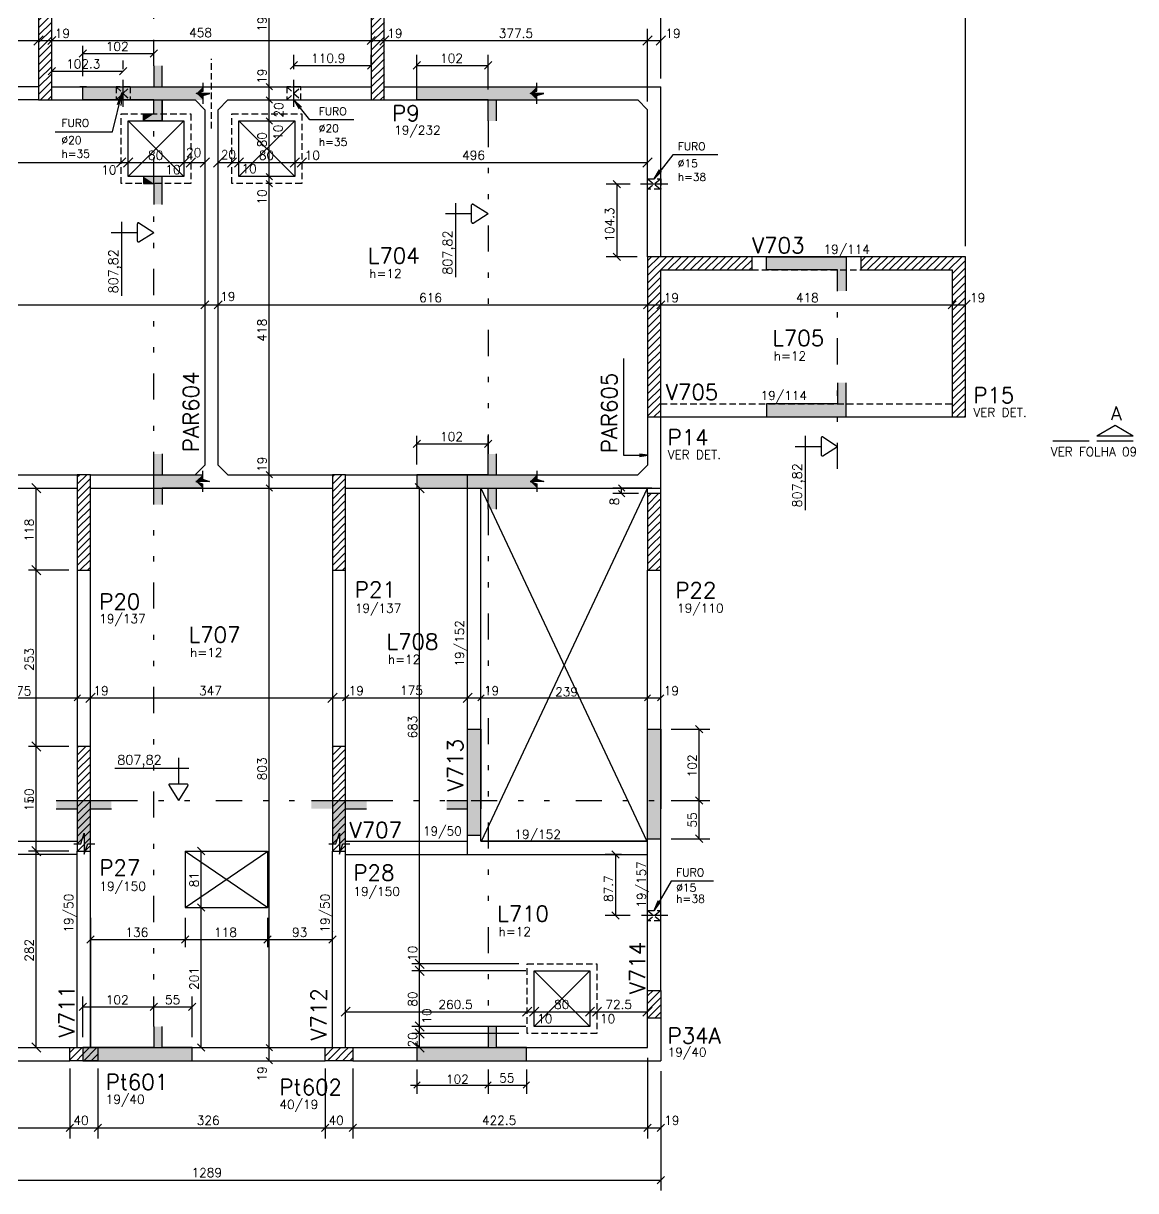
# Model space of a CAD drawing. Extents: x 26936 to 34826, y 0 to 4455.
# Drawn here: x 28528 to 30124, y 1931 to 3607 of the extents above; entities that cross this region are included whole.
import ezdxf

# ---------------------------------------------------------------- set-up
doc = ezdxf.new("R2010")
doc.units = 0
doc.header["$LTSCALE"] = 75
doc.header["$MEASUREMENT"] = 0
for name, pattern in [('ESTILO_TQS_0001', [1, 0.7, -0.3]), ('ESTILO_TQS_0003', [0.91, 0.5, -0.2, 0.01, -0.2]), ('ESTILO_TQS_0004', [2, 0.5, -0.4, 0.1, -0.4, 0.1, -0.5]), ('HIDDEN2', [0.1875, 0.125, -0.0625])]:
    doc.linetypes.add(name, pattern=pattern)
doc.layers.get('0').update_dxf_attribs({"color": 3, "linetype": 'CONTINUOUS'})
for name, color, linetype in [('1', 2, 'CONTINUOUS'), ('200', 1, 'HIDDEN2'), ('201', 6, 'ESTILO_TQS_0001'), ('204', 5, 'ESTILO_TQS_0003'), ('205', 1, 'ESTILO_TQS_0004'), ('210', 2, 'HIDDEN2'), ('212', 3, 'CONTINUOUS'), ('213', 3, 'CONTINUOUS'), ('216', 3, 'CONTINUOUS'), ('220', 5, 'CONTINUOUS'), ('221', 1, 'CONTINUOUS'), ('222', 6, 'CONTINUOUS'), ('226', 4, 'CONTINUOUS'), ('230', 3, 'CONTINUOUS'), ('231', 1, 'CONTINUOUS'), ('233', 6, 'CONTINUOUS'), ('249', 1, 'CONTINUOUS'), ('250', 1, 'CONTINUOUS'), ('253', 253, 'CONTINUOUS')]:
    doc.layers.add(name, color=color, linetype=linetype)
doc.styles.get("Standard").update_dxf_attribs({"font": 'ROMANS.SHX'})
doc.styles.add('TQS_LUCIDA_CONSOLE', font='romans.shx')

# ---------------------------------------------------------------- blocks, each defined once
blk = doc.blocks.new('_H6C7497E514-005')
for p, q in [((2430.934241, -16321.537596), (2442.739188, -16309.732649)), ((2430.934241, -16310.930994), (2432.132586, -16309.732649)), ((2430.934241, -16332.144198), (2449.934241, -16313.144198)), ((2430.934241, -16342.750799), (2449.934241, -16323.750799)), ((2430.934241, -16353.357401), (2449.934241, -16334.357401)), ((2430.934241, -16363.964003), (2449.934241, -16344.964003)), ((2430.934241, -16374.570604), (2449.934241, -16355.570604)), ((2430.934241, -16385.177206), (2449.934241, -16366.177206)), ((2430.934241, -16395.783808), (2449.934241, -16376.783808)), ((2430.934241, -16406.39041), (2449.934241, -16387.39041)), ((2430.934241, -16416.997011), (2449.934241, -16397.997011)), ((2430.934241, -16427.603613), (2449.934241, -16408.603613)), ((2430.934241, -16438.210215), (2449.934241, -16419.210215)), ((2430.934241, -16448.816816), (2449.934241, -16429.816816)), ((2430.934241, -16459.423418), (2449.934241, -16440.423418)), ((2430.934241, -16470.03002), (2449.934241, -16451.03002)), ((2430.934241, -16480.636622), (2449.934241, -16461.636622)), ((2430.934241, -16491.243223), (2449.934241, -16472.243223)), ((2430.934241, -16501.849825), (2449.934241, -16482.849825)), ((2430.934241, -16512.456427), (2449.934241, -16493.456427)), ((2430.934241, -16523.063028), (2449.934241, -16504.063028)), ((2430.934241, -16533.66963), (2449.934241, -16514.66963)), ((2433.478068, -16541.732406), (2449.934241, -16525.276232)), ((2444.084512, -16541.732562), (2449.934241, -16535.882834))]:
    blk.add_line(p, q)
blk = doc.blocks.new('_H6C7497E514-007')
for p, q in [((2486.43424, -17093.352531), (2500.05642, -17079.730351)), ((2486.43424, -17082.745929), (2489.449818, -17079.730351)), ((2486.43424, -17103.959133), (2505.43424, -17084.959133)), ((2486.43424, -17114.565735), (2505.43424, -17095.565735)), ((2486.43424, -17125.172336), (2505.43424, -17106.172336)), ((2486.43424, -17135.778938), (2505.43424, -17116.778938)), ((2486.43424, -17146.38554), (2505.43424, -17127.38554)), ((2486.43424, -17156.992141), (2505.43424, -17137.992141)), ((2486.43424, -17167.598743), (2505.43424, -17148.598743)), ((2486.43424, -17178.205345), (2505.43424, -17159.205345)), ((2486.43424, -17188.811947), (2505.43424, -17169.811947)), ((2486.43424, -17199.418548), (2505.43424, -17180.418548)), ((2486.43424, -17210.02515), (2505.43424, -17191.02515)), ((2490.335641, -17216.730351), (2505.43424, -17201.631752)), ((2500.942242, -17216.730351), (2505.43424, -17212.238353))]:
    blk.add_line(p, q)
blk = doc.blocks.new('_H6C7497E514-008')
for p, q in [((2486.434242, -17369.124174), (2498.824659, -17356.733757)), ((2486.434242, -17358.517572), (2488.218057, -17356.733757)), ((2486.434242, -17379.730775), (2505.434242, -17360.730775)), ((2486.434242, -17390.337377), (2505.434242, -17371.337377)), ((2486.434242, -17400.943979), (2505.434242, -17381.943979)), ((2486.434242, -17411.550581), (2505.434242, -17392.550581)), ((2486.434242, -17422.157182), (2505.434242, -17403.157182)), ((2486.434242, -17432.763784), (2505.434242, -17413.763784)), ((2486.434242, -17443.370386), (2505.434242, -17424.370386)), ((2486.434242, -17453.976988), (2505.434242, -17434.976988)), ((2486.434242, -17464.583589), (2505.434242, -17445.583589)), ((2486.434242, -17475.190191), (2505.434242, -17456.190191)), ((2486.434242, -17485.796793), (2505.434242, -17466.796793)), ((2486.434242, -17496.403394), (2505.434242, -17477.403394)), ((2486.710482, -17506.733757), (2505.434242, -17488.009996)), ((2497.317083, -17506.733757), (2505.434242, -17498.616598))]:
    blk.add_line(p, q)
blk = doc.blocks.new('_H114025094E-001')
for p, q in [((873.499999, -494.751622), (911.253602, -456.998019)), ((873.499999, -484.145021), (900.647, -456.998019)), ((873.499999, -473.538419), (890.040399, -456.998019)), ((873.499999, -462.931817), (879.433797, -456.998019)), ((902.860204, -475.998019), (921.860204, -456.998019)), ((913.466806, -475.998019), (932.466806, -456.998019)), ((924.073407, -475.998019), (943.073407, -456.998019)), ((934.680009, -475.998019), (953.680009, -456.998019)), ((945.286611, -475.998019), (964.286611, -456.998019)), ((955.893212, -475.998019), (974.893212, -456.998019)), ((966.499814, -475.998019), (985.499814, -456.998019)), ((977.106416, -475.998019), (996.106416, -456.998019)), ((987.713018, -475.998019), (1006.713018, -456.998019)), ((998.319619, -475.998019), (1017.319619, -456.998019)), ((1008.926221, -475.998019), (1023.499999, -461.424241)), ((1019.532823, -475.998019), (1023.499999, -472.030843)), ((873.499999, -505.358224), (892.499999, -486.358224)), ((873.499999, -515.964826), (892.499999, -496.964826)), ((873.499999, -526.571427), (892.499999, -507.571427)), ((873.499999, -537.178029), (892.499999, -518.178029)), ((873.499999, -547.784631), (892.499999, -528.784631)), ((873.499999, -558.391233), (892.499999, -539.391233)), ((873.499999, -568.997834), (892.499999, -549.997834)), ((873.499999, -579.604436), (892.499999, -560.604436)), ((873.499999, -590.211038), (892.499999, -571.211038)), ((873.499999, -600.817639), (892.499999, -581.817639)), ((873.499999, -611.424241), (892.499999, -592.424241)), ((873.499999, -622.030843), (892.499999, -603.030843)), ((873.499999, -632.637445), (892.499999, -613.637445)), ((873.499999, -643.244046), (892.499999, -624.244046)), ((873.499999, -653.850648), (892.499999, -634.850648)), ((873.499999, -664.45725), (892.499999, -645.45725)), ((873.499999, -675.063851), (892.499999, -656.063851)), ((873.499999, -685.670453), (892.499999, -666.670453)), ((882.781471, -686.995584), (892.499999, -677.277055))]:
    blk.add_line(p, q)
blk = doc.blocks.new('_H114025094E-003')
for p, q in [((878.999831, -1528.698759), (897.700888, -1509.997702)), ((878.999831, -1518.092157), (887.094286, -1509.997702)), ((878.999831, -1539.305361), (897.999658, -1520.305533)), ((878.999831, -1549.911962), (897.999658, -1530.912135)), ((889.520693, -1549.997702), (897.999658, -1541.518737))]:
    blk.add_line(p, q)
blk = doc.blocks.new('_H114025094E-005')
for p, q in [((873.499999, -812.949674), (889.45192, -796.997753)), ((873.499999, -802.343072), (878.845318, -796.997753)), ((873.499999, -823.556276), (890.921845, -806.134429)), ((873.499999, -834.162877), (888.707279, -818.955598)), ((888.707279, -818.955598), (892.499999, -815.162877)), ((890.921845, -806.134429), (892.499999, -804.556276)), ((873.499999, -844.769479), (886.492713, -831.776766)), ((884.278146, -844.597934), (892.499999, -836.376081)), ((886.492713, -831.776766), (892.499999, -825.769479)), ((873.499999, -855.376081), (884.278146, -844.597934)), ((882.06358, -857.419102), (892.499999, -846.982682)), ((873.499999, -865.982682), (882.06358, -857.419102)), ((873.499999, -876.589284), (879.849013, -870.24027)), ((877.634447, -883.061438), (892.499999, -868.195886)), ((879.849013, -870.24027), (892.499999, -857.589284)), ((873.499999, -887.195886), (877.634447, -883.061438)), ((875.41988, -895.882607), (892.499999, -878.802488)), ((873.499999, -897.802488), (875.41988, -895.882607)), ((874.911387, -906.997702), (892.499999, -889.409089)), ((885.517988, -906.997702), (892.499999, -900.015691))]:
    blk.add_line(p, q)
blk = doc.blocks.new('A', base_point=(183523.725838, 35805.535561))
for p, q in [((183523.725838, 35805.535561), (183575.686776, 35805.535561)), ((183586.766854, 35805.535561), (183638.727792, 35805.535561))]:
    blk.add_line(p, q)
at = {"layer": '226'}
for p, q in [((183523.725838, 35812.691811), (183549.706307, 35827.691811)), ((183549.706307, 35827.691811), (183575.686776, 35812.691811)), ((183523.725838, 35812.691811), (183575.686776, 35812.691811))]:
    blk.add_line(p, q, dxfattribs=at)
at = {"layer": '233', "style": 'TQS_LUCIDA_CONSOLE'}
blk.add_text('A', height=20, dxfattribs=at).set_placement((183540.211922, 35835.214639))
blk = doc.blocks.new('_H114025094E-006')
for p, q in [((45.000001, -1609.629867), (62.632166, -1591.997702)), ((45.000001, -1599.023266), (52.025564, -1591.997702)), ((54.238768, -1610.997702), (62.597652, -1602.638818)), ((62.597652, -1602.638818), (73.238768, -1591.997702)), ((64.845369, -1610.997702), (82.800703, -1593.042368)), ((75.451971, -1610.997702), (85.000001, -1601.449672)), ((82.800703, -1593.042368), (83.845369, -1591.997702))]:
    blk.add_line(p, q)
blk = doc.blocks.new('_H114025094E-007')
for p, q in [((410.999998, -1604.254328), (423.256624, -1591.997702)), ((410.999998, -1593.647726), (412.650023, -1591.997702)), ((414.863226, -1610.997702), (418.358527, -1607.502401)), ((418.358527, -1607.502401), (433.863226, -1591.997702)), ((425.469828, -1610.997702), (438.561578, -1597.905951)), ((436.07643, -1610.997702), (450.999998, -1596.074133)), ((438.561578, -1597.905951), (444.469828, -1591.997702)), ((446.683031, -1610.997702), (450.999998, -1606.680735))]:
    blk.add_line(p, q)
blk = doc.blocks.new('LINCOR', base_point=(214675.733426, 38691.502664))
blk.add_lwpolyline([(214675.733426, 38691.502664), (214676.06676, 38691.502664), (214676.233426, 38692.002664), (214676.233426, 38691.002664), (214676.400093, 38691.502664), (214676.733426, 38691.502664)])
blk = doc.blocks.new('_H114025094E-000')
for p, q in [((-527.499999, -474.466991), (-510.031028, -456.998019)), ((-527.499999, -463.860389), (-520.63763, -456.998019)), ((-518.424426, -475.998019), (-499.424426, -456.998019)), ((-507.817825, -475.998019), (-488.817825, -456.998019)), ((-497.211223, -475.998019), (-478.211223, -456.998019)), ((-486.604621, -475.998019), (-467.604621, -456.998019)), ((-475.998019, -475.998019), (-456.998019, -456.998019)), ((-465.391418, -475.998019), (-446.391418, -456.998019)), ((-454.784816, -475.998019), (-435.784816, -456.998019)), ((-444.178214, -475.998019), (-425.178214, -456.998019)), ((-433.571613, -475.998019), (-414.571613, -456.998019)), ((-422.965011, -475.998019), (-403.965011, -456.998019)), ((-412.358409, -475.998019), (-393.358409, -456.998019)), ((-401.751807, -475.998019), (-382.751807, -456.998019)), ((-396.499999, -481.352813), (-377.499999, -462.352813)), ((-396.499999, -491.959415), (-377.499999, -472.959415)), ((-396.499999, -502.566017), (-377.499999, -483.566017)), ((-396.499999, -513.172618), (-377.499999, -494.172618)), ((-396.499999, -523.77922), (-377.499999, -504.77922)), ((-396.499999, -534.385822), (-377.499999, -515.385822)), ((-396.499999, -544.992423), (-377.499999, -525.992423)), ((-396.499999, -555.599025), (-377.499999, -536.599025)), ((-396.499999, -566.205627), (-377.499999, -547.205627)), ((-396.499999, -576.812229), (-377.499999, -557.812229)), ((-396.499999, -587.41883), (-377.499999, -568.41883)), ((-396.499999, -598.025432), (-377.499999, -579.025432)), ((-396.499999, -608.632034), (-377.499999, -589.632034)), ((-396.499999, -619.238635), (-377.499999, -600.238635)), ((-396.499999, -629.845237), (-377.499999, -610.845237)), ((-396.499999, -640.451839), (-377.499999, -621.451839)), ((-396.499999, -651.058441), (-377.499999, -632.058441)), ((-396.499999, -661.665042), (-377.499999, -642.665042)), ((-396.499999, -672.271644), (-377.499999, -653.271644)), ((-396.499999, -682.878246), (-377.499999, -663.878246)), ((-390.01289, -686.997738), (-377.499999, -674.484847)), ((-379.406289, -686.997738), (-377.499999, -685.091449))]:
    blk.add_line(p, q)

msp = doc.modelspace()

# ---------------------------------------------------------------- linework, layer by layer
at = {"layer": '1'}
for p, q in [((29442.4, 3041.9), (29860.4, 3041.9)), ((29165.4, 2413.9), (29165.4, 2939.9)), ((29184.4, 2432.9), (29184.4, 2939.9)), ((29423.4, 2931.9), (29423.4, 2939.9)), ((29423.4, 2931.9), (29423.4, 2939.9)), ((29442.4, 2931.9), (29442.4, 2939.9)), ((29423.4, 2218.9), (29423.4, 2821.9)), ((29423.4, 2432.9), (29423.4, 2821.9)), ((29442.4, 2218.9), (29442.4, 2821.9)), ((28430.4, 2432.9), (28605.4, 2432.9)), ((28990.4, 2432.9), (29165.4, 2432.9)), ((29423.4, 2432.9), (29184.4, 2432.9)), ((29184.4, 2432.9), (29423.4, 2432.9)), ((28605.4, 2413.9), (28172.4, 2413.9)), ((28605.4, 2136.9), (28605.4, 2418.9)), ((28624.4, 2136.9), (28624.4, 2418.9)), ((28760.4, 2418.9), (28760.4, 2337.9)), ((28760.4, 2418.9), (28878.4, 2418.9)), ((28878.4, 2418.9), (28878.4, 2337.9)), ((28971.4, 2136.9), (28971.4, 2418.9)), ((28990.4, 2136.9), (28990.4, 2418.9)), ((28990.4, 2413.9), (29423.4, 2413.9)), ((28760.4, 2337.9), (28878.4, 2337.9)), ((28624.4, 2318.9), (28624.4, 2136.9)), ((29423.4, 2136.9), (29423.4, 2178.9)), ((29442.4, 2178.9), (29442.4, 2117.9)), ((28172.4, 2136.9), (28594.9, 2136.9)), ((28634.9, 2136.9), (28960.9, 2136.9)), ((29000.9, 2136.9), (29423.4, 2136.9)), ((28153.4, 2117.9), (28594.9, 2117.9)), ((28634.9, 2117.9), (28960.9, 2117.9)), ((29000.9, 2117.9), (29442.4, 2117.9))]:
    msp.add_line(p, q, dxfattribs=at)
for points in [[(29729.4, 3271.9), (29573.4, 3271.9)], [(28605.4, 2821.9), (28605.4, 2568.9)], [(28605.4, 2821.9), (28605.4, 2568.9)], [(28624.4, 2568.9), (28624.4, 2821.9)], [(28624.4, 2568.9), (28624.4, 2821.9)], [(28971.4, 2821.9), (28971.4, 2568.9)], [(28971.4, 2821.9), (28971.4, 2568.9)], [(28990.4, 2568.9), (28990.4, 2821.9)], [(28990.4, 2568.9), (28990.4, 2821.9)]]:
    msp.add_lwpolyline(points, dxfattribs=at)
at = {"layer": '200'}
for p, q in [((28797.9, 3455.9), (28797.9, 3556.1)), ((28661.2, 3496.9), (28681.2, 3515.9)), ((28681.2, 3515.9), (28661.2, 3515.9)), ((28661.2, 3515.9), (28681.2, 3496.9)), ((28661.2, 3496.8), (28681.2, 3515.8)), ((28661.2, 3515.8), (28681.2, 3496.8)), ((28906.1, 3515.9), (28926.1, 3496.9)), ((28906.1, 3496.9), (28926.1, 3515.9)), ((28926.1, 3515.9), (28906.1, 3515.9)), ((28906.1, 3515.9), (28926.1, 3496.9)), ((28661.2, 3496.9), (28681.2, 3496.9)), ((28906.1, 3496.9), (28926.1, 3496.9)), ((29423.4, 3368.7), (29423.4, 3383.7)), ((29423.4, 3368.7), (29442.4, 3383.7)), ((29442.4, 3383.7), (29442.4, 3368.7)), ((29423.4, 2318.7), (29442.4, 2333.7))]:
    msp.add_line(p, q, dxfattribs=at)
for points in [[(28906.1, 3496.9), (28926.1, 3515.9)], [(29423.4, 3383.7), (29442.4, 3368.7)], [(29423.4, 2333.7), (29442.4, 2318.7)]]:
    msp.add_lwpolyline(points, dxfattribs=at)
at = {"layer": '201'}
msp.add_line((29165.4, 2939.9), (29165.4, 2958.9), dxfattribs=at)
at = {"layer": '204'}
for p, q in [((28671.2, 3515.9), (28671.2, 3525.9)), ((28916.1, 3515.9), (28916.1, 3525.9)), ((28671.2, 3486.9), (28671.2, 3515.9)), ((28916.1, 3486.9), (28916.1, 3515.9)), ((29423.4, 3376.2), (29413.4, 3376.2)), ((29452.4, 3376.2), (29423.4, 3376.2)), ((29452.4, 2326.2), (29413.4, 2326.2))]:
    msp.add_line(p, q, dxfattribs=at)
at = {"layer": '205'}
for p, q in [((28715.3, 3545.9), (28715.3, 3788)), ((28715.3, 3376.9), (28715.3, 3476.9)), ((29194.7, 3466.8), (29194.7, 2988.9)), ((28715.3, 2166.9), (28715.3, 3346.9)), ((29696.2, 2967.4), (29696.2, 3252.9)), ((29194.7, 2909.8), (29194.7, 2166.9)), ((28130, 2491.6), (28575.4, 2491.6)), ((28654.4, 2491.6), (28941.4, 2491.6)), ((29020.4, 2491.6), (29466.8, 2491.6))]:
    msp.add_line(p, q, dxfattribs=at)
at = {"layer": '210'}
for p, q in [((28618.7, 3515.9), (28608.7, 3515.9)), ((28661.2, 3515.9), (28661.2, 3496.9)), ((28661.2, 3515.8), (28661.2, 3496.8)), ((28681.2, 3515.8), (28681.2, 3496.8)), ((28906.1, 3515.9), (28906.1, 3496.9)), ((28926.1, 3496.9), (28926.1, 3515.9)), ((28926.1, 3496.9), (28926.1, 3515.9)), ((28977.2, 3515.9), (28987.2, 3515.9)), ((29423.4, 3383.7), (29442.4, 3383.7)), ((29442.4, 3368.7), (29423.4, 3368.7)), ((29442.4, 3060.9), (29860.4, 3060.9)), ((29423.4, 2333.7), (29442.4, 2333.7)), ((29442.4, 2318.7), (29423.4, 2318.7))]:
    msp.add_line(p, q, dxfattribs=at)
for points in [[(28768.4, 3476.9), (28768.4, 3376.9), (28668.4, 3376.9), (28668.4, 3476.9), (28768.4, 3476.9)], [(28927.4, 3476.9), (28927.4, 3376.9), (28827.4, 3376.9), (28827.4, 3476.9), (28927.4, 3476.9)], [(29573.4, 3252.9), (29729.4, 3252.9)], [(29350.9, 2256.9), (29350.9, 2156.9), (29250.9, 2156.9), (29250.9, 2256.9), (29350.9, 2256.9)]]:
    msp.add_lwpolyline(points, dxfattribs=at)
at = {"layer": '216'}
for p, q in [((28543.3, 3575.7), (28556.6, 3589)), ((28563.1, 3576.5), (28574.8, 3588.2)), ((29021.1, 3576.5), (29032.8, 3588.2)), ((29039.3, 3575.7), (29052.6, 3589)), ((29416.8, 3575.7), (29430.1, 3589)), ((29435.8, 3575.7), (29449.1, 3589)), ((28608, 3558.2), (28618.6, 3568.8)), ((28710, 3558.2), (28720.6, 3568.8)), ((28563.6, 3533.1), (28574.2, 3543.7)), ((28665.9, 3533.1), (28676.5, 3543.7)), ((28910.8, 3541.3), (28921.4, 3551.9)), ((29021.6, 3541.3), (29032.2, 3551.9)), ((29087.4, 3541.3), (29098, 3551.9)), ((29189.4, 3541.3), (29200, 3551.9)), ((28885.3, 3511.3), (28876.3, 3520.4)), ((28885.3, 3492.3), (28876.3, 3501.4)), ((28885.3, 3462.3), (28876.3, 3471.4)), ((28661.8, 3400.6), (28675.1, 3413.9)), ((28671.8, 3400.6), (28685.1, 3413.9)), ((28751.8, 3400.6), (28765.1, 3413.9)), ((28761.8, 3400.6), (28775.1, 3413.9)), ((28781.8, 3400.6), (28795.1, 3413.9)), ((28800.8, 3400.6), (28814.1, 3413.9)), ((28820.8, 3400.6), (28834.1, 3413.9)), ((28830.8, 3400.6), (28844.1, 3413.9)), ((28910.8, 3400.6), (28924.1, 3413.9)), ((28920.8, 3400.6), (28934.1, 3413.9)), ((29416.8, 3400.6), (29430.1, 3413.9)), ((28885.3, 3382.3), (28876.3, 3391.4)), ((28885.3, 3372.3), (28876.3, 3381.4)), ((29374, 3381.5), (29384.6, 3370.9)), ((29374, 3277.2), (29384.6, 3266.6)), ((28782.6, 3197), (28794.3, 3208.7)), ((28801.6, 3197), (28813.3, 3208.7)), ((29417.6, 3197), (29429.3, 3208.7)), ((29436.6, 3197), (29448.3, 3208.7)), ((29854.6, 3197), (29866.3, 3208.7)), ((29872.8, 3196.2), (29886.1, 3209.5)), ((29087.4, 2998.2), (29098, 3008.8)), ((29189.4, 2998.2), (29200, 3008.8)), ((28885.3, 2954.3), (28876.3, 2963.4)), ((28553.3, 2933.2), (28540.1, 2946.5)), ((28885.3, 2935.3), (28876.3, 2944.4)), ((29103.2, 2933.2), (29090, 2946.5)), ((29390.7, 2935.3), (29381.7, 2944.4)), ((29390.7, 2927.3), (29381.7, 2936.4)), ((28553.3, 2815.2), (28540.1, 2828.5)), ((28600.9, 2634.3), (28609.9, 2643.3)), ((28617.8, 2632.2), (28631.1, 2645.4)), ((28964.8, 2632.2), (28978.1, 2645.4)), ((28985.9, 2634.3), (28994.9, 2643.3)), ((29158.8, 2632.2), (29172.1, 2645.4)), ((29179.9, 2634.3), (29188.9, 2643.3)), ((29418.9, 2634.3), (29427.9, 2643.3)), ((29418.9, 2634.3), (29427.9, 2643.3)), ((29437.9, 2634.3), (29446.9, 2643.3)), ((29503, 2588.3), (29492.4, 2598.9)), ((28553.3, 2562.2), (28540.1, 2575.5)), ((29503, 2486.3), (29492.4, 2496.9)), ((29503, 2486.3), (29492.4, 2496.9)), ((29503, 2431.3), (29492.4, 2441.9)), ((28553.3, 2412.2), (28540.1, 2425.5)), ((28788.6, 2413.6), (28778, 2424.2)), ((29372.3, 2419.2), (29382.9, 2408.6)), ((28788.6, 2332.6), (28778, 2343.2)), ((28788.6, 2332.6), (28778, 2343.2)), ((29372.3, 2331.5), (29382.9, 2320.9)), ((28619.1, 2286.7), (28629.7, 2297.3)), ((28755.1, 2286.7), (28765.7, 2297.3)), ((28755.1, 2286.7), (28765.7, 2297.3)), ((28873.1, 2286.7), (28883.7, 2297.3)), ((28873.1, 2286.7), (28883.7, 2297.3)), ((28966.1, 2286.7), (28976.7, 2297.3)), ((29103.2, 2250.2), (29090, 2263.5)), ((29103.2, 2240.2), (29090, 2253.5)), ((28608, 2189.9), (28618.6, 2200.5)), ((28710, 2189.9), (28720.6, 2200.5)), ((28710, 2189.9), (28720.6, 2200.5)), ((28765, 2189.9), (28775.6, 2200.5)), ((28983.8, 2181.7), (28997.1, 2195)), ((29244.3, 2181.7), (29257.6, 2195)), ((29254.3, 2181.7), (29267.6, 2195)), ((29334.3, 2181.7), (29347.6, 2195)), ((29344.3, 2181.7), (29357.6, 2195)), ((29416.8, 2181.7), (29430.1, 2195)), ((29103.2, 2160.2), (29090, 2173.5)), ((29103.2, 2150.2), (29090, 2163.5)), ((28553.3, 2130.2), (28540.1, 2143.5)), ((28788.6, 2131.6), (28778, 2142.2)), ((28885.3, 2132.3), (28876.3, 2141.4)), ((29103.2, 2130.2), (29090, 2143.5)), ((28885.3, 2113.3), (28876.3, 2122.4)), ((29088.2, 2078.4), (29097.2, 2087.4)), ((29190.2, 2078.4), (29199.2, 2087.4)), ((29245.2, 2078.4), (29254.2, 2087.4)), ((28589.6, 2016.1), (28600.2, 2026.7)), ((28589.6, 2016.1), (28600.2, 2026.7)), ((28629.6, 2016.1), (28640.2, 2026.7)), ((28629.6, 2016.1), (28640.2, 2026.7)), ((28955.6, 2016.1), (28966.2, 2026.7)), ((28955.6, 2016.1), (28966.2, 2026.7)), ((28995.6, 2016.1), (29006.2, 2026.7)), ((28995.6, 2016.1), (29006.2, 2026.7)), ((29418.1, 2016.1), (29428.7, 2026.7)), ((29418.1, 2016.1), (29428.7, 2026.7)), ((29437.1, 2016.1), (29447.7, 2026.7)), ((29437.1, 1941.1), (29447.7, 1951.7))]:
    msp.add_line(p, q, dxfattribs=at)
for points in [[(29002.4, 3468.3), (28939.2, 3468.3), (28916.1, 3496.9), (28926.9, 3486.5), (28916.1, 3496.9), (28923.9, 3484.1)], [(29524.3, 3418.1), (29459.6, 3418.1), (29432.9, 3383.7), (29440.5, 3396.6), (29432.9, 3383.7), (29443.6, 3394.2)], [(29518.1, 2375.8), (29457.4, 2375.8), (29432.9, 2333.7), (29438.7, 2347.5), (29432.9, 2333.7), (29442.1, 2345.6)]]:
    msp.add_lwpolyline(points, dxfattribs=at)
at = {"layer": '220'}
for p, q in [((28715.3, 3545.9), (28715.3, 3515.9)), ((28727.3, 3515.9), (28727.3, 3545.9)), ((28549.9, 3515.9), (28153.4, 3515.9)), ((28568.9, 3515.9), (29026.9, 3515.9)), ((28613.3, 3496.9), (28613.3, 3515.9)), ((28613.3, 3515.9), (28715.3, 3515.9)), ((29045.9, 3515.9), (29442.4, 3515.9)), ((29092.7, 3496.9), (29092.7, 3515.9)), ((29092.7, 3515.9), (29206.7, 3515.9)), ((29442.4, 3271.9), (29442.4, 3515.9)), ((28715.3, 3496.9), (28613.3, 3496.9)), ((28727.3, 3466.8), (28727.3, 3496.9)), ((28807.4, 3482.9), (28821.4, 3496.9)), ((28821.4, 3496.9), (29026.9, 3496.9)), ((29045.9, 3496.9), (29409.4, 3496.9)), ((29194.7, 3496.9), (29092.7, 3496.9)), ((29194.7, 3466.8), (29194.7, 3496.9)), ((29206.7, 3466.8), (29206.7, 3496.9)), ((29409.4, 3496.9), (29423.4, 3482.9)), ((29423.4, 3271.9), (29423.4, 3482.9)), ((29442.4, 2939.9), (29442.4, 3041.9)), ((28715.3, 2958.9), (28715.3, 2988.9)), ((28727.3, 2988.9), (28727.3, 2958.9)), ((29194.7, 2958.9), (29194.7, 2988.9)), ((29206.7, 2958.9), (29206.7, 2988.9)), ((28774.4, 2958.9), (28788.4, 2972.9)), ((28807.4, 2972.9), (28821.4, 2958.9)), ((29409.4, 2958.9), (29423.4, 2972.9)), ((28186.4, 2958.9), (28605.4, 2958.9)), ((28624.4, 2958.9), (28774.4, 2958.9)), ((28715.3, 2916.2), (28715.3, 2958.9)), ((28727.3, 2958.9), (28785.3, 2958.9)), ((28821.4, 2958.9), (28971.4, 2958.9)), ((28990.4, 2958.9), (29409.4, 2958.9)), ((29194.7, 2958.9), (29092.7, 2958.9)), ((29092.7, 2958.9), (29092.7, 2939.9)), ((28153.4, 2939.9), (28605.4, 2939.9)), ((28624.4, 2939.9), (28971.4, 2939.9)), ((28785.3, 2939.9), (28727.3, 2939.9)), ((28727.3, 2939.9), (28727.3, 2928.2)), ((28990.4, 2939.9), (29442.4, 2939.9)), ((29092.7, 2939.9), (29194.7, 2939.9)), ((29194.7, 2909.8), (29194.7, 2939.9)), ((29206.7, 2909.8), (29206.7, 2939.9)), ((28727.3, 2928.2), (28727.3, 2916.2)), ((28727.3, 2916.2), (28727.3, 2916.2)), ((28575.4, 2491.6), (28654.4, 2491.6)), ((28941.4, 2491.6), (29020.4, 2491.6)), ((29135.4, 2491.6), (29165.4, 2491.6)), ((29184.4, 2441.6), (29184.4, 2491.6)), ((29423.4, 2436.6), (29423.4, 2491.6)), ((29442.4, 2436.6), (29442.4, 2491.6)), ((28575.4, 2479.6), (28605.4, 2479.6)), ((28624.4, 2479.6), (28654.4, 2479.6)), ((28990.4, 2479.6), (29020.4, 2479.6)), ((29135.4, 2479.6), (29165.4, 2479.6)), ((29165.4, 2441.6), (29165.4, 2479.6)), ((29165.4, 2441.6), (29184.4, 2441.6)), ((29423.4, 2436.6), (29442.4, 2436.6)), ((28715.3, 2166.9), (28715.3, 2136.9)), ((28727.3, 2136.9), (28727.3, 2166.9)), ((29194.7, 2166.9), (29194.7, 2136.9)), ((29206.7, 2136.9), (29206.7, 2166.9)), ((28770.3, 2136.9), (28727.3, 2136.9)), ((28770.3, 2117.9), (28770.3, 2136.9)), ((29249.7, 2136.9), (29206.7, 2136.9)), ((29249.7, 2117.9), (29249.7, 2136.9)), ((28715.3, 2117.9), (28770.3, 2117.9)), ((29194.7, 2117.9), (29249.7, 2117.9))]:
    msp.add_line(p, q, dxfattribs=at)
for points in [[(28549.9, 3496.9), (28186.4, 3496.9), (28172.4, 3482.9), (28172.4, 3271.9)], [(28568.9, 3496.9), (28774.4, 3496.9), (28788.4, 3482.9), (28788.4, 2972.9)], [(28727.3, 3496.9), (28727.3, 3466.9), (28700.3, 3466.9), (28700.3, 3476.9), (28715.3, 3476.9), (28715.3, 3496.9)], [(28807.4, 2972.9), (28807.4, 3482.9)], [(28727.3, 3346.9), (28727.3, 3386.9), (28700.3, 3386.9), (28700.3, 3376.9), (28715.3, 3376.9), (28715.3, 3346.9)], [(29696.2, 3222.9), (29696.2, 3252.9), (29594.2, 3252.9), (29594.2, 3271.9), (29708.2, 3271.9), (29708.2, 3222.9)], [(29696.2, 3090.9), (29696.2, 3060.9), (29594.2, 3060.9), (29594.2, 3041.9), (29708.2, 3041.9), (29708.2, 3090.9)], [(29423.4, 3041.9), (29423.4, 2972.9)], [(29165.4, 2491.6), (29165.4, 2593.6), (29184.4, 2593.6), (29184.4, 2479.6)], [(29423.4, 2491.6), (29423.4, 2593.6), (29442.4, 2593.6), (29442.4, 2479.6)], [(28715.3, 2136.9), (28613.3, 2136.9), (28613.3, 2117.9), (28727.3, 2117.9)], [(29194.7, 2136.9), (29092.7, 2136.9), (29092.7, 2117.9), (29206.7, 2117.9)]]:
    msp.add_lwpolyline(points, dxfattribs=at)
at = {"layer": '221'}
for p, q in [((28678.4, 3386.9), (28758.4, 3466.9)), ((28678.4, 3466.9), (28758.4, 3386.9)), ((28837.4, 3386.9), (28917.4, 3466.9)), ((28837.4, 3466.9), (28917.4, 3386.9)), ((29184.4, 2939.9), (29422.4, 2432.9)), ((29185.4, 2432.9), (29423.4, 2939.9)), ((29260.9, 2166.9), (29340.9, 2246.9)), ((29260.9, 2246.9), (29340.9, 2166.9))]:
    msp.add_line(p, q, dxfattribs=at)
for points in [[(28786, 3491.3), (28786, 3503.1), (28795.8, 3506.4), (28776.2, 3506.4), (28786, 3509.6), (28786, 3521.4)], [(29264.7, 3491.3), (29264.7, 3503.1), (29274.5, 3506.4), (29254.9, 3506.4), (29264.7, 3509.6), (29264.7, 3521.4)], [(28785.3, 2964.4), (28785.3, 2952.6), (28795.1, 2949.4), (28775.5, 2949.4), (28785.3, 2946.1), (28785.3, 2934.3)], [(29264.7, 2964.4), (29264.7, 2952.6), (29274.5, 2949.4), (29254.9, 2949.4), (29264.7, 2946.1), (29264.7, 2934.3)]]:
    msp.add_lwpolyline(points, dxfattribs=at)
at = {"layer": '222'}
for points in [[(28549.9, 3496.9), (28549.9, 3496.9), (28568.9, 3496.9), (28568.9, 3709.9), (28568.9, 3709.9), (28568.9, 3728.9), (28549.9, 3728.9), (28549.9, 3496.9)], [(29045.9, 3496.9), (29045.9, 3728.9), (29026.9, 3728.9), (29026.9, 3709.9), (29026.9, 3709.9), (29026.9, 3496.9), (29045.9, 3496.9), (29045.9, 3496.9)], [(29423.4, 3041.9), (29424.4, 3041.9), (29442.4, 3041.9), (29442.4, 3252.9), (29573.4, 3252.9), (29573.4, 3271.9), (29423.4, 3271.9), (29423.4, 3041.9)], [(29879.4, 3041.9), (29879.4, 3271.9), (29729.4, 3271.9), (29729.4, 3252.9), (29860.4, 3252.9), (29860.4, 3041.9), (29879.4, 3041.9), (29879.4, 3041.9)], [(28624.4, 2958.9), (28605.4, 2958.9), (28605.4, 2821.9), (28624.4, 2821.9), (28624.4, 2958.9)], [(28971.4, 2821.9), (28990.4, 2821.9), (28990.4, 2958.9), (28971.4, 2958.9), (28971.4, 2821.9)], [(29423.4, 2821.9), (29442.4, 2821.9), (29442.4, 2931.9), (29423.4, 2931.9), (29423.4, 2821.9)], [(28605.4, 2418.9), (28624.4, 2418.9), (28624.4, 2568.9), (28605.4, 2568.9), (28605.4, 2418.9)], [(28971.4, 2418.9), (28990.4, 2418.9), (28990.4, 2568.9), (28971.4, 2568.9), (28971.4, 2418.9)], [(29423.4, 2218.9), (29442.4, 2218.9), (29442.4, 2178.9), (29423.4, 2178.9), (29423.4, 2218.9)], [(28594.9, 2117.9), (28594.9, 2136.9), (28634.9, 2136.9), (28634.9, 2117.9), (28594.9, 2117.9)], [(28960.9, 2117.9), (28960.9, 2136.9), (29000.9, 2136.9), (29000.9, 2117.9), (28960.9, 2117.9)]]:
    msp.add_lwpolyline(points, dxfattribs=at)
at = {"layer": '230'}
for points in [[(28758.4, 3466.9), (28758.4, 3386.9), (28678.4, 3386.9), (28678.4, 3466.9), (28758.4, 3466.9)], [(28917.4, 3466.9), (28917.4, 3386.9), (28837.4, 3386.9), (28837.4, 3466.9), (28917.4, 3466.9)], [(29340.9, 2246.9), (29340.9, 2166.9), (29260.9, 2166.9), (29260.9, 2246.9), (29340.9, 2246.9)]]:
    msp.add_lwpolyline(points, dxfattribs=at)
at = {"layer": '231'}
for p, q in [((29148.7, 3242.6), (29148.7, 3348.8)), ((29171.2, 3333.8), (29171.2, 3346.2)), ((29173.3, 3347.4), (29194.7, 3333.8)), ((28669.3, 3215.6), (28669.3, 3321.9)), ((28691.8, 3306.9), (28691.8, 3319.3)), ((28693.9, 3320.4), (28715.3, 3306.9)), ((29133.7, 3333.8), (29171.2, 3333.8)), ((29171.2, 3321.4), (29171.2, 3333.8)), ((29173.3, 3320.2), (29194.7, 3333.8)), ((28654.3, 3306.9), (28691.8, 3306.9)), ((28691.8, 3294.4), (28691.8, 3306.8)), ((28693.9, 3293.3), (28715.3, 3306.9)), ((29635.3, 2999.7), (29672.8, 2999.7)), ((29650.3, 2907.9), (29650.3, 3014.7)), ((29672.8, 2999.7), (29672.8, 3012.1)), ((29672.8, 2987.3), (29672.8, 2999.7)), ((29674.8, 3013.2), (29696.2, 2999.7)), ((29674.8, 2986.1), (29696.2, 2999.7)), ((28750.7, 2552.6), (28750.7, 2515.1)), ((28659.4, 2537.6), (28765.7, 2537.6)), ((28738.2, 2515.1), (28750.6, 2515.1)), ((28750.7, 2515.1), (28763.1, 2515.1)), ((28737.1, 2513), (28750.7, 2491.6)), ((28764.2, 2513), (28750.7, 2491.6))]:
    msp.add_line(p, q, dxfattribs=at)
for centre, start, end in [((29172.6, 3346.2), 57.623, 180), ((28693.2, 3319.3), 57.623, 180), ((29172.6, 3321.4), 180, 302.3723), ((28693.2, 3294.4), 180, 302.3723), ((29674.1, 3012.1), 57.623, 180), ((29674.1, 2987.3), 180, 302.3723), ((28738.2, 2513.7), 90, 212.3723), ((28763.1, 2513.7), 327.623, 90)]:
    msp.add_arc(centre, 1.36, start, end, dxfattribs=at)
at = {"layer": '249'}
for p, q in [((28760.4, 2337.9), (28878.9, 2418.9)), ((28760.4, 2418.9), (28878.9, 2337.9))]:
    msp.add_line(p, q, dxfattribs=at)
msp.add_lwpolyline([(28573.7, 3451.3), (28656.2, 3451.3), (28669.8, 3507.8), (28663, 3490.3), (28669.8, 3507.8), (28667.8, 3489.1)], dxfattribs=at)
at = {"layer": '250'}
for p, q in [((29879.4, 3286.9), (29879.4, 3945.5)), ((28880.8, 3515.9), (28880.8, 3709.9)), ((29423.4, 3494.9), (29423.4, 3598.9)), ((28172.4, 3582.3), (28549.9, 3582.3)), ((28549.9, 3582.3), (28568.9, 3582.3)), ((28568.9, 3582.3), (28827.5, 3582.3)), ((28613.3, 3530.9), (28613.3, 3574.8)), ((28715.3, 3555.5), (28715.3, 3574.8)), ((28804.9, 3582.3), (29026.9, 3582.3)), ((29026.9, 3582.3), (29045.9, 3582.3)), ((29045.9, 3582.3), (29423.4, 3582.3)), ((29423.4, 3582.3), (29442.4, 3582.3)), ((28568.9, 3553.1), (28568.9, 3553.4)), ((28613.3, 3563.5), (28715.3, 3563.5)), ((28671.2, 3540.9), (28671.2, 3553.4)), ((28916.1, 3540.9), (28916.1, 3561.6)), ((29026.9, 3545), (29026.9, 3561.6)), ((29092.7, 3511.9), (29092.7, 3561.6)), ((29194.7, 3511.9), (29194.7, 3561.6)), ((28568.9, 3538.4), (28671.2, 3538.4)), ((28916.1, 3546.6), (29026.9, 3546.6)), ((29092.7, 3546.6), (29194.7, 3546.6)), ((28880.8, 3496.9), (28880.8, 3515.9)), ((28880.8, 3476.9), (28880.8, 3496.9)), ((28880.8, 3466.9), (28880.8, 3476.9)), ((28880.8, 3386.9), (28880.8, 3466.9)), ((28172.4, 3407.3), (28668.4, 3407.3)), ((28668.4, 3407.3), (28678.4, 3407.3)), ((28678.4, 3407.3), (28758.4, 3407.3)), ((28758.4, 3407.3), (28768.4, 3407.3)), ((28768.4, 3407.3), (28788.4, 3407.3)), ((28807.4, 3407.3), (28827.4, 3407.3)), ((28827.4, 3407.3), (28837.4, 3407.3)), ((28837.4, 3407.3), (28917.4, 3407.3)), ((28917.4, 3407.3), (28927.4, 3407.3)), ((28927.4, 3407.3), (29423.4, 3407.3)), ((28880.8, 3376.9), (28880.8, 3386.9)), ((28880.8, 2958.9), (28880.8, 3376.9)), ((29398.4, 3376.2), (29364.3, 3376.2)), ((29379.3, 3376.2), (29379.3, 3271.9)), ((29408.4, 3271.9), (29364.3, 3271.9)), ((28172.4, 3202.9), (28788.4, 3202.9)), ((28788.4, 3202.9), (28807.4, 3202.9)), ((28807.4, 3202.9), (29423.4, 3202.9)), ((29423.4, 3202.9), (29442.4, 3202.9)), ((29442.4, 3202.9), (29658.4, 3202.9)), ((29658.4, 3202.9), (29860.4, 3202.9)), ((29860.4, 3202.9), (29879.4, 3202.9)), ((29092.7, 2973.9), (29092.7, 3014.7)), ((29092.7, 3003.5), (29194.7, 3003.5)), ((29194.7, 2973.9), (29194.7, 3014.7)), ((28880.8, 2939.9), (28880.8, 2958.9)), ((28546.7, 2821.9), (28546.7, 2939.9)), ((28880.8, 2136.9), (28880.8, 2939.9)), ((29096.6, 2256.9), (29096.6, 2939.9)), ((29127.9, 2939.9), (29164.5, 2939.9)), ((29429.7, 2939.9), (29373.5, 2939.9)), ((29386.2, 2931.9), (29386.2, 2939.9)), ((29410.7, 2931.9), (29373.5, 2931.9)), ((28593.4, 2821.9), (28535.4, 2821.9)), ((28546.7, 2568.9), (28546.7, 2821.9)), ((28172.4, 2638.8), (28605.4, 2638.8)), ((28605.4, 2638.8), (28624.4, 2638.8)), ((28624.4, 2638.8), (28971.4, 2638.8)), ((28971.4, 2638.8), (28990.4, 2638.8)), ((28990.4, 2638.8), (29428.9, 2638.8)), ((29165.4, 2638.8), (29184.4, 2638.8)), ((29423.4, 2638.8), (29442.4, 2638.8)), ((29457.4, 2593.6), (29512.7, 2593.6)), ((29497.7, 2491.6), (29497.7, 2593.6)), ((28593.4, 2568.9), (28535.4, 2568.9)), ((28546.7, 2418.9), (28546.7, 2568.9)), ((29457.4, 2491.6), (29512.7, 2491.6)), ((29497.7, 2436.6), (29497.7, 2491.6)), ((29457.4, 2436.6), (29512.7, 2436.6)), ((28593.4, 2418.9), (28535.4, 2418.9)), ((28546.7, 2136.9), (28546.7, 2418.9)), ((28783.3, 2337.9), (28783.3, 2418.9)), ((29386, 2413.9), (29362.6, 2413.9)), ((29377.6, 2413.9), (29377.6, 2326.2)), ((28783.3, 2136.9), (28783.3, 2337.9)), ((28624.4, 2322.9), (28624.4, 2280.7)), ((28760.4, 2322.9), (28760.4, 2280.7)), ((28878.4, 2322.9), (28878.4, 2280.7)), ((29398.4, 2326.2), (29362.6, 2326.2)), ((28971.4, 2304), (28971.4, 2303.2)), ((28624.4, 2292), (28760.4, 2292)), ((28760.4, 2292), (28878.4, 2292)), ((28878.4, 2292), (28971.4, 2292)), ((29238.9, 2256.9), (29085.4, 2256.9)), ((29248.9, 2246.9), (29085.4, 2246.9)), ((29096.6, 2246.9), (29096.6, 2256.9)), ((29096.6, 2166.9), (29096.6, 2246.9)), ((28613.3, 2151.9), (28613.3, 2210.2)), ((28613.3, 2195.2), (28715.3, 2195.2)), ((28715.3, 2181.9), (28715.3, 2210.2)), ((28715.3, 2181.9), (28715.3, 2210.2)), ((28715.3, 2195.2), (28770.3, 2195.2)), ((28770.3, 2151.9), (28770.3, 2210.2)), ((28990.4, 2188.3), (29250.9, 2188.3)), ((29250.9, 2188.3), (29260.9, 2188.3)), ((29260.9, 2188.3), (29340.9, 2188.3)), ((29340.9, 2188.3), (29350.9, 2188.3)), ((29350.9, 2188.3), (29423.4, 2188.3)), ((29248.9, 2166.9), (29085.4, 2166.9)), ((29096.6, 2156.9), (29096.6, 2166.9)), ((29238.9, 2156.9), (29085.4, 2156.9)), ((29096.6, 2136.9), (29096.6, 2156.9)), ((28880.8, 2117.9), (28880.8, 2136.9)), ((29423.4, 2121.9), (29423.4, 2006.4)), ((28594.9, 2106.9), (28594.9, 2006.4)), ((28634.9, 2106.9), (28634.9, 2006.4)), ((28960.9, 2106.9), (28960.9, 2006.4)), ((29000.9, 2106.9), (29000.9, 2006.4)), ((29092.7, 2105.1), (29092.7, 2070.2)), ((29194.7, 2105.1), (29194.7, 2070.2)), ((29249.7, 2105.1), (29249.7, 2070.2)), ((29442.4, 2102.9), (29442.4, 1931.4)), ((29083.3, 2082.9), (29249.7, 2082.9)), ((28172.4, 2021.4), (28594.9, 2021.4)), ((28594.9, 2021.4), (28634.9, 2021.4)), ((28634.9, 2021.4), (28960.9, 2021.4)), ((28960.9, 2021.4), (29000.9, 2021.4)), ((29000.9, 2021.4), (29423.4, 2021.4)), ((29423.4, 2021.4), (29442.4, 2021.4)), ((28153.4, 1946.4), (29442.4, 1946.4))]:
    msp.add_line(p, q, dxfattribs=at)
for points in [[(29442.4, 3527.9), (29442.4, 3874.1), (29442.4, 3791.4)], [(29389.2, 3125.6), (29389.2, 2986.9), (29424.4, 2986.9), (29411.8, 2985.2), (29424.4, 2986.9), (29411.8, 2988.5)]]:
    msp.add_lwpolyline(points, dxfattribs=at)
at = {"layer": '253'}
for points in [[(28727.3, 3466.8), (28715.3, 3476.9), (28727.3, 3545.9)], [(28727.3, 3545.9), (28715.3, 3476.9), (28715.3, 3515.9)], [(28715.3, 3515.9), (28715.3, 3545.9), (28715.3, 3515.9)], [(28715.3, 3545.9), (28727.3, 3545.9), (28715.3, 3515.9)], [(28727.3, 3515.9), (28727.3, 3466.8), (28727.3, 3545.9)], [(28613.3, 3496.9), (28613.3, 3515.9), (28715.3, 3515.9)], [(28613.3, 3496.9), (28715.3, 3515.9), (28715.3, 3496.9)], [(28776.2, 3506.4), (28727.3, 3496.9), (28786, 3515.9)], [(28786, 3515.9), (28727.3, 3496.9), (28727.3, 3515.9)], [(28727.3, 3496.9), (28727.3, 3466.8), (28727.3, 3515.9)], [(28776.2, 3506.4), (28786, 3496.9), (28727.3, 3496.9)], [(28776.2, 3506.4), (28786, 3515.9), (28786, 3509.6)], [(28776.2, 3506.4), (28795.8, 3506.4), (28786, 3503.1)], [(28776.2, 3506.4), (28786, 3503.1), (28786, 3496.9)], [(29194.7, 3496.9), (29092.7, 3496.9), (29264.7, 3515.9)], [(29264.7, 3515.9), (29092.7, 3496.9), (29092.7, 3515.9)], [(29206.7, 3496.9), (29194.7, 3496.9), (29264.7, 3515.9)], [(29254.9, 3506.4), (29206.7, 3496.9), (29264.7, 3515.9)], [(29254.9, 3506.4), (29264.7, 3497.2), (29206.7, 3496.9)], [(29254.9, 3506.4), (29264.7, 3515.9), (29264.7, 3509.6)], [(29254.9, 3506.4), (29274.5, 3506.4), (29264.7, 3503.1)], [(29254.9, 3506.4), (29264.7, 3503.1), (29264.7, 3497.2)], [(29206.7, 3466.8), (29194.7, 3466.8), (29206.7, 3496.9)], [(29194.7, 3466.8), (29194.7, 3496.9), (29206.7, 3496.9)], [(28700.3, 3476.9), (28715.3, 3476.9), (28700.3, 3466.9)], [(28715.3, 3476.9), (28727.3, 3466.8), (28700.3, 3466.9)], [(28700.3, 3376.9), (28700.3, 3386.9), (28715.3, 3376.9)], [(28700.3, 3386.9), (28727.3, 3386.9), (28715.3, 3376.9)], [(28715.3, 3376.9), (28727.3, 3386.9), (28715.3, 3346.9)], [(28727.3, 3386.9), (28727.3, 3346.9), (28715.3, 3346.9)], [(29708.2, 3271.9), (29696.2, 3252.9), (29594.2, 3252.9)], [(29708.2, 3271.9), (29594.2, 3252.9), (29594.2, 3271.9)], [(29708.2, 3271.9), (29708.2, 3222.9), (29696.2, 3222.9)], [(29708.2, 3271.9), (29696.2, 3222.9), (29696.2, 3252.9)], [(29708.2, 3041.9), (29708.2, 3090.9), (29696.2, 3090.9)], [(29708.2, 3041.9), (29696.2, 3090.9), (29696.2, 3060.9)], [(29708.2, 3041.9), (29696.2, 3060.9), (29594.2, 3060.9)], [(29708.2, 3041.9), (29594.2, 3060.9), (29594.2, 3041.9)], [(28727.3, 2939.9), (28727.3, 2988.9), (28715.3, 2988.9)], [(28727.3, 2939.9), (28715.3, 2988.9), (28727.3, 2916.2)], [(28727.3, 2916.2), (28715.3, 2988.9), (28715.3, 2916.2)], [(28727.3, 2939.9), (28727.3, 2958.9), (28727.3, 2988.9)], [(29194.7, 2958.9), (29206.7, 2909.8), (29194.7, 2988.9)], [(29206.7, 2909.8), (29206.7, 2958.9), (29194.7, 2988.9)], [(29194.7, 2988.9), (29206.7, 2958.9), (29206.7, 2988.9)], [(28775.5, 2949.4), (28785.3, 2958.9), (28727.3, 2958.9)], [(28775.5, 2949.4), (28727.3, 2958.9), (28785.3, 2939.9)], [(28727.3, 2939.9), (28785.3, 2939.9), (28727.3, 2958.9)], [(28775.5, 2949.4), (28785.3, 2958.5), (28785.3, 2958.9)], [(28775.5, 2949.4), (28785.3, 2952.6), (28785.3, 2958.5)], [(28775.5, 2949.4), (28795.1, 2949.4), (28785.3, 2952.6)], [(28775.5, 2949.4), (28785.3, 2939.9), (28785.3, 2946.1)], [(29092.7, 2958.9), (29194.7, 2939.9), (29194.7, 2958.9)], [(29092.7, 2958.9), (29092.7, 2939.9), (29194.7, 2939.9)], [(29194.7, 2939.9), (29206.7, 2909.8), (29194.7, 2958.9)], [(29264.7, 2958.9), (29206.7, 2939.9), (29254.9, 2949.4)], [(29206.7, 2909.8), (29206.7, 2939.9), (29206.7, 2958.9)], [(29206.7, 2939.9), (29264.7, 2958.9), (29206.7, 2958.9)], [(29206.7, 2939.9), (29264.7, 2940.2), (29254.9, 2949.4)], [(29264.7, 2952.6), (29264.7, 2958.9), (29254.9, 2949.4)], [(29274.5, 2949.4), (29264.7, 2952.6), (29254.9, 2949.4)], [(29264.7, 2940.2), (29264.7, 2946.1), (29254.9, 2949.4)], [(29194.7, 2939.9), (29194.7, 2909.8), (29206.7, 2909.8)], [(29184.4, 2593.6), (29165.4, 2593.6), (29184.4, 2441.6)], [(29165.4, 2593.6), (29165.4, 2491.6), (29184.4, 2441.6)], [(29442.4, 2593.6), (29442.4, 2436.6), (29423.4, 2436.6)], [(29442.4, 2593.6), (29423.4, 2436.6), (29423.4, 2593.6)], [(29442.4, 2593.6), (29423.4, 2593.6), (29423.4, 2593.6)], [(28575.4, 2491.6), (28575.4, 2479.6), (28605.4, 2479.6)], [(28575.4, 2491.6), (28605.4, 2479.6), (28654.4, 2491.6)], [(28624.4, 2479.6), (28654.4, 2491.6), (28605.4, 2479.6)], [(28624.4, 2479.6), (28654.4, 2479.6), (28654.4, 2491.6)], [(28941.4, 2491.6), (28941.4, 2479.6), (28971.4, 2479.6)], [(28941.4, 2491.6), (28971.4, 2479.6), (29020.4, 2491.6)], [(28990.4, 2479.6), (29020.4, 2491.6), (28971.4, 2479.6)], [(28990.4, 2479.6), (29020.4, 2479.6), (29020.4, 2491.6)], [(29165.4, 2491.6), (29135.4, 2491.6), (29165.4, 2479.6)], [(29165.4, 2479.6), (29135.4, 2491.6), (29135.4, 2479.6)], [(29184.4, 2441.6), (29165.4, 2491.6), (29165.4, 2479.6)], [(28624.4, 2479.6), (28605.4, 2479.6), (28605.4, 2429.3)], [(28624.4, 2479.6), (28605.4, 2429.3), (28610.3, 2429.3)], [(28624.4, 2479.6), (28610.3, 2429.3), (28615.4, 2444.4)], [(28624.4, 2479.6), (28615.4, 2444.4), (28615.4, 2414.3)], [(28624.4, 2479.6), (28615.4, 2414.3), (28620.4, 2429.3)], [(28624.4, 2479.6), (28620.4, 2429.3), (28624.4, 2429.3)], [(28990.4, 2479.6), (28971.4, 2479.6), (28971.4, 2429.3)], [(28990.4, 2479.6), (28971.4, 2429.3), (28976.3, 2429.3)], [(28990.4, 2479.6), (28976.3, 2429.3), (28981.4, 2444.4)], [(28990.4, 2479.6), (28981.4, 2444.4), (28981.4, 2414.3)], [(28990.4, 2479.6), (28981.4, 2414.3), (28986.4, 2429.3)], [(28990.4, 2479.6), (28986.4, 2429.3), (28990.4, 2429.3)], [(29165.4, 2479.6), (29165.4, 2441.6), (29184.4, 2441.6)], [(28715.3, 2166.9), (28727.3, 2166.9), (28715.3, 2136.9)], [(28727.3, 2166.9), (28727.3, 2136.9), (28715.3, 2136.9)], [(29194.7, 2166.9), (29206.7, 2166.9), (29194.7, 2136.9)], [(29206.7, 2166.9), (29206.7, 2136.9), (29194.7, 2136.9)], [(28613.3, 2117.9), (28613.3, 2136.9), (28715.3, 2136.9)], [(28613.3, 2117.9), (28715.3, 2136.9), (28770.3, 2117.9)], [(28715.3, 2136.9), (28727.3, 2136.9), (28770.3, 2117.9)], [(28727.3, 2136.9), (28770.3, 2136.9), (28770.3, 2117.9)], [(29092.7, 2117.9), (29092.7, 2136.9), (29194.7, 2136.9)], [(29092.7, 2117.9), (29194.7, 2136.9), (29249.7, 2117.9)], [(29194.7, 2136.9), (29206.7, 2136.9), (29249.7, 2117.9)], [(29206.7, 2136.9), (29249.7, 2136.9), (29249.7, 2117.9)]]:
    msp.add_solid(points, dxfattribs=at)

# ---------------------------------------------------------------- block references
at = {"xscale": -1}
msp.add_blockref('A', (30120.1, 3007.4), dxfattribs=at)
at = {"layer": '221'}
for name, p in [('_H6C7497E514-005', (26119, 20038.6)), ('_H6C7497E514-005', (26596, 20038.6)), ('_H114025094E-001', (28549.9, 3728.9)), ('_H114025094E-000', (30256.9, 3728.9)), ('_H6C7497E514-007', (26119, 20038.6)), ('_H6C7497E514-007', (26485, 20038.6)), ('_H6C7497E514-008', (26119, 19925.6)), ('_H6C7497E514-008', (26485, 19925.6))]:
    msp.add_blockref(name, p, dxfattribs=at)
at = {"layer": '221', "xscale": 30.178529, "yscale": 30.178529}
for p in [(28600.3, 2429.3), (28966.3, 2429.3)]:
    msp.add_blockref('LINCOR', p, dxfattribs=at)
at = {"layer": '231'}
for name, p in [('_H114025094E-005', (28549.9, 3728.9)), ('_H114025094E-003', (28544.4, 3728.9)), ('_H114025094E-006', (28549.9, 3728.9)), ('_H114025094E-007', (28549.9, 3728.9))]:
    msp.add_blockref(name, p, dxfattribs=at)

# ---------------------------------------------------------------- texts
for s, height, p in [('FURO', 11.25, (28951.9, 3475)), ('FURO', 11.25, (28582.6, 3458.1)), ('%%c20', 11.25, (28951.9, 3450.6)), ('%%c20', 11.25, (28582.6, 3433.6)), ('h=35', 11.25, (28951.9, 3431)), ('FURO', 11.25, (29466.8, 3424.8)), ('h=35', 11.25, (28582.6, 3414)), ('%%c15', 11.25, (29466.8, 3400.3)), ('h=38', 11.25, (29466.8, 3380.8)), ('807,82', 13.5, (28662.9, 2542.9)), ('FURO', 11.25, (29464.6, 2382.5)), ('%%c15', 11.25, (29464.6, 2360.7)), ('h=38', 11.25, (29464.6, 2344.7))]:
    msp.add_text(s, height=height).set_placement(p)
for p in [(29143.4, 3246), (28663.9, 3219.1), (29644.9, 2911.9)]:
    msp.add_text('807,82', height=13.5, rotation=90).set_placement(p)
at = {"layer": '212'}
for s, p in [('19/114', (29675.9, 3276.2)), ('19/114', (29585.6, 3066.3)), ('19/50', (29101.3, 2441.2)), ('19/152', (29232.5, 2436.5))]:
    msp.add_text(s, height=12.75, dxfattribs=at).set_placement(p)
for s, p in [('19/152', (29160.2, 2683.6)), ('19/157', (29421, 2337.6)), ('19/50', (28599.5, 2301.8)), ('19/50', (28967.3, 2301.8))]:
    msp.add_text(s, height=12.75, rotation=90, dxfattribs=at).set_placement(p)
at = {"layer": '213'}
for s, p in [('19/232', (29060.1, 3447.2)), ('VER DET.', (29890.8, 3042)), ('VER DET.', (29452.3, 2981.5)), ('VER FOLHA 09', (30001.8, 2985.6)), ('19/137', (29003.6, 2761)), ('19/110', (29465.9, 2761.1)), ('19/137', (28637, 2745.9)), ('19/150', (28637.2, 2361.9)), ('19/150', (29001.6, 2354.5)), ('19/40', (29452.3, 2123.8)), ('19/40', (28646.2, 2056.1)), ('40/19', (28895.5, 2048.8))]:
    msp.add_text(s, height=12.75, dxfattribs=at).set_placement(p)
at = {"layer": '216'}
for s, height, rotation, p in [('194', 12.75, 90, (28876.9, 3595)), ('19', 12.75, 90, (28876.9, 3520.1)), ('20', 12.75, 90, (28900.8, 3471.7)), ('10', 12.75, 90, (28899.9, 3439.6)), ('80', 12.75, 90, (28876.9, 3428.8)), ('10', 12.75, 90, (28876.9, 3346.8)), ('104.3', 12.75, 90, (29375.5, 3293.4)), ('418', 12.75, 90, (28876.9, 3150)), ('19', 12.75, 90, (28876.9, 2963.1)), ('8', 12.8, 90, (29382.4, 2914.9)), ('118', 12.75, 90, (28542.9, 2863)), ('253', 12.75, 90, (28542.9, 2677.5)), ('683', 12.75, 90, (29092.8, 2580.5)), ('803', 12.75, 90, (28876.9, 2520.4)), ('102', 12.75, 89.9994, (29493.9, 2524.7)), ('150', 12.75, 90, (28542.9, 2476)), ('55', 12.75, 90, (29493.9, 2452.6)), ('81', 12.75, 90, (28779.4, 2366.9)), ('87.7', 12.75, 90, (29373.8, 2345.8)), ('282', 12.75, 90, (28542.9, 2260)), ('10', 12.75, 90, (29092.8, 2261.1)), ('201', 12.75, 90, (28779.4, 2219.5)), ('80', 12.75, 90, (29092.8, 2195.4)), ('10', 12.75, 90, (29113.2, 2171.1)), ('20', 12.75, 90, (29092.8, 2136.9)), ('19', 12.75, 90, (28876.9, 2088.1))]:
    msp.add_text(s, height=height, rotation=rotation, dxfattribs=at).set_placement(p)
for s, p in [('19', (28573.2, 3586.1)), ('458', (28766, 3587.2)), ('19', (29050.2, 3586.1)), ('377.5', (29210.1, 3586.1)), ('19', (29449.1, 3586.1)), ('102', (28646.4, 3567.3)), ('102.3', (28589.5, 3542.2)), ('110.9', (28940.9, 3550.4)), ('102', (29125.9, 3550.4)), ('80', (28707, 3411.1)), ('20', (28761.5, 3415)), ('20', (28811.4, 3412.1)), ('80', (28866, 3411.1)), ('10', (28931.7, 3411.1)), ('496', (29157.6, 3411.1)), ('10', (28639.8, 3390.1)), ('10', (28731.8, 3390.5)), ('10', (28841.1, 3391.8)), ('h=12', (29024.3, 3241.4)), ('19', (28810.5, 3208.4)), ('616', (29095.8, 3206.7)), ('19', (29446.7, 3206.7)), ('418', (29636.3, 3206.7)), ('19', (29886.1, 3206.7)), ('h=12', (29604.5, 3123.1)), ('102', (29125.9, 3007.3)), ('h=12', (28767.3, 2697.4)), ('h=12', (29051.1, 2687.5)), ('175', (28506.8, 2642.2)), ('19', (28628.7, 2642.6)), ('347', (28780.1, 2642.6)), ('19', (28994.7, 2642.6)), ('175', (29068.6, 2643)), ('19', (29188.7, 2642.6)), ('239', (29291, 2641)), ('19', (29446.7, 2642.6)), ('136', (28674.6, 2295.8)), ('118', (28801.6, 2295.8)), ('93', (28913.5, 2295.8)), ('h=12', (29209.8, 2296.9)), ('102', (28646.4, 2199)), ('55', (28731.3, 2199)), ('260.5', (29123.5, 2192.2)), ('80', (29289.5, 2192.2)), ('72.5', (29363, 2192.2)), ('10', (29265.2, 2171.8)), ('10', (29355.2, 2171.8)), ('102', (29134.3, 2085)), ('55', (29210.7, 2086.7)), ('40', (28599.9, 2025.9)), ('326', (28776.9, 2025.9)), ('40', (28965.9, 2025.9)), ('422.5', (29185.9, 2025.9)), ('19', (29447.4, 2025.9)), ('1289', (28769.4, 1950.9))]:
    msp.add_text(s, height=12.75, dxfattribs=at).set_placement(p)
at = {"layer": '220'}
for s, p in [('P9', (29057.2, 3466.6)), ('P15', (29890.8, 3061.9)), ('P14', (29452.3, 3001.3)), ('P21', (29003.6, 2782.9)), ('P22', (29463.4, 2781.9)), ('P20', (28637, 2765.7)), ('P27', (28637.2, 2383.7)), ('P28', (29001.6, 2376.4)), ('Pt601', (28646.2, 2076)), ('Pt602', (28895.5, 2068.7))]:
    msp.add_text(s, height=22.5, dxfattribs=at).set_placement(p)
at = {"layer": '222'}
msp.add_text('P34A', height=22.5, dxfattribs=at).set_placement((29452.3, 2142.5))
at = {"layer": '226'}
for s, p in [('L704', (29022.4, 3262.1)), ('L705', (29602.6, 3143.8)), ('L707', (28765.4, 2718)), ('L708', (29049.2, 2708.1)), ('L710', (29207.9, 2317.6))]:
    msp.add_text(s, height=22.5, dxfattribs=at).set_placement(p)
at = {"layer": '233'}
for s, p in [('V703', (29573.4, 3277)), ('V705', (29449.7, 3066.3)), ('V707', (28996.1, 2437.7))]:
    msp.add_text(s, height=22.5, dxfattribs=at).set_placement(p)
for s, p in [('PAR604', (28779.8, 2991.4)), ('PAR605', (29379.8, 2989.7)), ('V713', (29158.8, 2504.5)), ('V714', (29420.3, 2213.4)), ('V711', (28601.7, 2151.4)), ('V712', (28963.2, 2146.9))]:
    msp.add_text(s, height=22.5, rotation=90, dxfattribs=at).set_placement(p)

doc.saveas('drawing.dxf')
